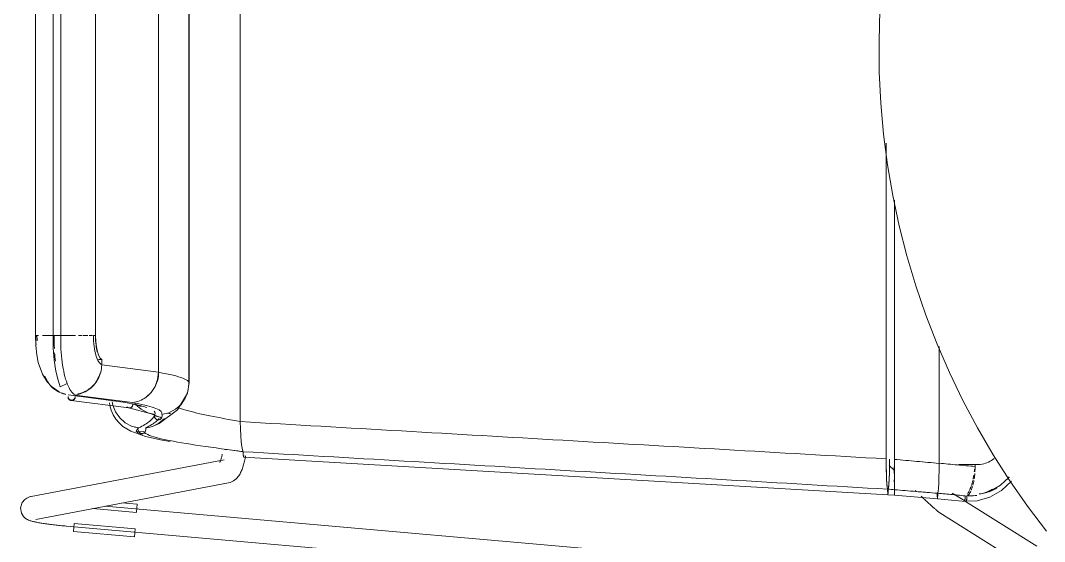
# Model space of a CAD drawing. Header units: millimetres. Extents: x 155927 to 326028, y -36033 to 97293.
# Drawn here: x 227216 to 227744, y 15416 to 15685 of the extents above; entities that cross this region are included whole.
import ezdxf

# ---------------------------------------------------------------- set-up
doc = ezdxf.new("R2010")
doc.units = ezdxf.units.MM
doc.header["$MEASUREMENT"] = 0
doc.layers.add('I-FURN', color=8, linetype='CONTINUOUS', lineweight=9)

msp = doc.modelspace()

# ---------------------------------------------------------------- linework, layer by layer
at = {"layer": 'I-FURN'}
for p, q in [((227329.23, 15861.7), (227329.23, 15478.3)), ((227329.23, 15478.3), (227329.23, 15861.7)), ((227302.72, 15842.39), (227302.72, 15497.61)), ((227302.72, 15497.61), (227302.72, 15842.39)), ((227287.13, 15836.36), (227287.13, 15503.64)), ((227287.13, 15503.64), (227287.13, 15836.36)), ((227223.76, 15817.43), (227223.76, 15522.57)), ((227232.8, 15817.43), (227232.8, 15522.57)), ((227236.76, 15522.57), (227236.76, 15817.43)), ((227254.6, 15817.43), (227254.6, 15522.57)), ((227254.66, 15522.57), (227254.66, 15817.43)), ((227302.88, 15498.14), (227302.88, 15802.94)), ((227658.78, 15690.31), (227658.29, 15674.32)), ((227658.29, 15674.32), (227658.43, 15658.32)), ((227658.43, 15658.32), (227659.22, 15642.34)), ((227659.22, 15642.34), (227660.65, 15626.4)), ((227660.65, 15626.4), (227662.71, 15610.54)), ((227661.96, 15621.64), (227661.96, 15459.05)), ((227661.96, 15459.05), (227661.96, 15621.64)), ((227662.71, 15610.54), (227665.4, 15594.77)), ((227665.4, 15594.77), (227668.72, 15579.12)), ((227666.28, 15592.42), (227666.28, 15458.78)), ((227666.28, 15458.78), (227666.28, 15592.42)), ((227668.72, 15579.12), (227672.67, 15563.61)), ((227672.67, 15563.61), (227677.23, 15548.28)), ((227677.23, 15548.28), (227682.4, 15533.14)), ((227682.4, 15533.14), (227688.18, 15518.22)), ((227223.76, 15522.57), (227223.93, 15522.57)), ((227223.76, 15522.57), (227223.87, 15517.54)), ((227225.25, 15522.57), (227223.78, 15522.57)), ((227229.86, 15522.57), (227227.28, 15522.57)), ((227230.01, 15522.57), (227233.04, 15522.57)), ((227233.04, 15522.57), (227230.03, 15522.57)), ((227236.65, 15522.57), (227232.8, 15522.57)), ((227232.8, 15522.57), (227232.89, 15516.03)), ((227232.8, 15522.57), (227232.87, 15522.57)), ((227232.87, 15522.57), (227233.06, 15522.57)), ((227233.06, 15522.57), (227233.37, 15522.57)), ((227233.37, 15522.57), (227233.76, 15522.57)), ((227233.76, 15522.57), (227234.21, 15522.57)), ((227234.21, 15522.57), (227234.7, 15522.57)), ((227234.7, 15522.57), (227235.2, 15522.57)), ((227235.2, 15522.57), (227235.67, 15522.57)), ((227235.67, 15522.57), (227236.09, 15522.57)), ((227236.09, 15522.57), (227236.42, 15522.57)), ((227236.42, 15522.57), (227236.65, 15522.57)), ((227236.73, 15522.57), (227240.54, 15522.57)), ((227240.54, 15522.57), (227236.73, 15522.57)), ((227244.29, 15522.57), (227240.74, 15522.57)), ((227247.76, 15522.57), (227245.92, 15522.57)), ((227250.75, 15522.57), (227248.28, 15522.57)), ((227253.07, 15522.57), (227251.33, 15522.57)), ((227254.77, 15519.54), (227254.66, 15522.57)), ((227223.87, 15517.54), (227224.38, 15512.72)), ((227232.89, 15516.03), (227233.38, 15509.91)), ((227255.09, 15516.69), (227254.77, 15519.54)), ((227255.6, 15514.19), (227255.09, 15516.69)), ((227688.18, 15518.22), (227694.54, 15503.54)), ((227689.24, 15456.84), (227689.24, 15516.96)), ((227689.24, 15516.96), (227689.24, 15456.84)), ((227224.38, 15512.72), (227225.17, 15508.69)), ((227256.27, 15512.21), (227255.6, 15514.19)), ((227257.06, 15510.86), (227256.27, 15512.21)), ((227257.92, 15510.22), (227257.06, 15510.86)), ((227225.17, 15508.69), (227227.29, 15502.64)), ((227233.38, 15509.91), (227234.22, 15504.29)), ((227256.25, 15510.22), (227257.92, 15510.22)), ((227257.85, 15507.5), (227257.92, 15510.22)), ((227287.13, 15503.64), (227257.85, 15507.5)), ((227227.29, 15502.64), (227229.69, 15498.76)), ((227234.22, 15504.29), (227235.32, 15499.6)), ((227286.65, 15499.87), (227287.13, 15503.64)), ((227694.54, 15503.54), (227701.49, 15489.13)), ((227229.69, 15498.76), (227231.98, 15496.28)), ((227231.98, 15496.28), (227235.88, 15493.6)), ((227235.32, 15499.6), (227236.48, 15496.14)), ((227236.48, 15496.14), (227240.02, 15497.9)), ((227283.25, 15493.21), (227285.33, 15496.33)), ((227285.33, 15496.33), (227286.65, 15499.87)), ((227302.88, 15498.15), (227302.08, 15493.11)), ((227302.72, 15497.61), (227302.25, 15493.82)), ((227302.25, 15493.82), (227302.72, 15497.61)), ((227235.88, 15493.6), (227236.07, 15493.5)), ((227240.51, 15491.96), (227270.2, 15488.12)), ((227244.04, 15491.51), (227246.48, 15491.19)), ((227244.05, 15491.94), (227273.75, 15488.1)), ((227280.51, 15490.73), (227283.25, 15493.21)), ((227302.01, 15492.96), (227296.9, 15484.3)), ((227300.88, 15490.25), (227298.71, 15487.11)), ((227298.72, 15487.11), (227300.89, 15490.25)), ((227302.08, 15493.11), (227300.71, 15489.93)), ((227302.25, 15493.82), (227300.88, 15490.25)), ((227300.89, 15490.25), (227302.25, 15493.82)), ((227242.07, 15489.12), (227271.84, 15485.27)), ((227261.84, 15488), (227261.99, 15486.58)), ((227261.99, 15486.58), (227262.65, 15484.07)), ((227263.51, 15486.72), (227263.14, 15488.47)), ((227263.14, 15488.46), (227263.51, 15486.72)), ((227263.51, 15486.72), (227264.91, 15483.21)), ((227275.71, 15486.87), (227269.42, 15488.24)), ((227270.78, 15485.8), (227271.17, 15485.51)), ((227271.17, 15485.51), (227271.61, 15485.32)), ((227271.61, 15485.32), (227272.08, 15485.25)), ((227271.76, 15485.28), (227283.38, 15482.31)), ((227272.08, 15485.25), (227272.54, 15485.32)), ((227272.54, 15485.32), (227272.99, 15485.51)), ((227272.99, 15485.51), (227273.37, 15485.8)), ((227273.37, 15485.8), (227273.67, 15486.19)), ((227273.67, 15486.19), (227273.86, 15486.64)), ((227273.75, 15488.1), (227274.86, 15488.27)), ((227273.86, 15486.64), (227273.94, 15487.13)), ((227273.94, 15487.13), (227273.9, 15487.63)), ((227274.78, 15487.65), (227275.24, 15487.11)), ((227275.24, 15487.11), (227278.12, 15484.6)), ((227278.15, 15486.11), (227275.71, 15486.87)), ((227278.12, 15484.6), (227281.51, 15482.85)), ((227296.9, 15484.3), (227287.36, 15477.32)), ((227295.84, 15484.61), (227292.45, 15482.85)), ((227292.45, 15482.85), (227295.84, 15484.6)), ((227298.71, 15487.11), (227295.84, 15484.61)), ((227295.84, 15484.6), (227298.72, 15487.11)), ((227701.49, 15489.13), (227709.01, 15475.01)), ((227262.65, 15484.07), (227263.68, 15481.71)), ((227263.68, 15481.71), (227265.06, 15479.51)), ((227264.91, 15483.21), (227267.08, 15480.12)), ((227265.06, 15479.51), (227266.74, 15477.53)), ((227267.08, 15480.12), (227269.91, 15477.64)), ((227281.51, 15482.85), (227285.23, 15481.96)), ((227283.38, 15482.31), (227288.7, 15480.14)), ((227284.94, 15481.28), (227288.83, 15480.44)), ((227285.03, 15480.99), (227285.07, 15481.49)), ((227285.06, 15481.49), (227285.03, 15480.99)), ((227285.11, 15480.5), (227285.03, 15480.99)), ((227285.03, 15480.99), (227285.11, 15480.5)), ((227285.23, 15481.96), (227285.06, 15481.49)), ((227285.07, 15481.49), (227285.23, 15481.96)), ((227285.31, 15480.05), (227285.11, 15480.5)), ((227285.11, 15480.5), (227285.31, 15480.05)), ((227285.63, 15479.67), (227285.31, 15480.05)), ((227285.31, 15480.05), (227285.63, 15479.66)), ((227286.03, 15479.37), (227285.63, 15479.67)), ((227285.63, 15479.66), (227286.03, 15479.37)), ((227286.49, 15479.18), (227286.03, 15479.37)), ((227286.03, 15479.37), (227286.49, 15479.18)), ((227286.98, 15479.12), (227286.49, 15479.18)), ((227286.49, 15479.18), (227286.98, 15479.11)), ((227287.47, 15479.18), (227286.98, 15479.12)), ((227286.98, 15479.11), (227287.47, 15479.18)), ((227290.12, 15479.77), (227287.28, 15477.38)), ((227287.28, 15477.37), (227290.12, 15479.77)), ((227287.93, 15479.37), (227287.47, 15479.18)), ((227287.47, 15479.18), (227287.93, 15479.37)), ((227288.33, 15479.67), (227287.93, 15479.37)), ((227287.93, 15479.37), (227288.33, 15479.66)), ((227288.65, 15480.05), (227288.33, 15479.67)), ((227288.33, 15479.66), (227288.65, 15480.05)), ((227288.85, 15480.5), (227288.65, 15480.05)), ((227288.65, 15480.05), (227288.85, 15480.5)), ((227288.73, 15481.96), (227292.45, 15482.85)), ((227288.73, 15481.96), (227288.89, 15481.49)), ((227288.9, 15481.49), (227288.73, 15481.96)), ((227288.93, 15480.99), (227288.85, 15480.5)), ((227288.85, 15480.5), (227288.93, 15480.99)), ((227288.89, 15481.49), (227288.93, 15480.99)), ((227288.93, 15480.99), (227288.9, 15481.49)), ((227266.74, 15477.53), (227268.7, 15475.79)), ((227268.7, 15475.79), (227272.82, 15473.29)), ((227269.91, 15477.64), (227273.23, 15475.9)), ((227273.23, 15475.9), (227276.86, 15475)), ((227276.86, 15475), (227274.81, 15475.4)), ((227275.93, 15474.09), (227275.61, 15472.92)), ((227276.73, 15473.54), (227276.65, 15474.03)), ((227276.65, 15474.03), (227276.72, 15473.53)), ((227276.69, 15474.53), (227276.86, 15475)), ((227276.86, 15475), (227276.69, 15474.53)), ((227283.96, 15475.74), (227280.34, 15474.95)), ((227280.34, 15474.95), (227283.96, 15475.73)), ((227280.34, 15474.95), (227280.49, 15474.47)), ((227280.5, 15474.47), (227280.34, 15474.95)), ((227280.52, 15473.97), (227280.43, 15473.48)), ((227280.43, 15473.48), (227280.53, 15473.97)), ((227280.49, 15474.47), (227280.52, 15473.97)), ((227280.53, 15473.97), (227280.5, 15474.47)), ((227287.28, 15477.38), (227283.96, 15475.74)), ((227283.96, 15475.73), (227287.28, 15477.37)), ((227287.36, 15477.32), (227285.61, 15476.43)), ((227329.23, 15478.3), (227329.28, 15474.53)), ((227329.28, 15474.53), (227329.23, 15478.22)), ((227329.28, 15474.53), (227329.44, 15471)), ((227329.44, 15470.99), (227329.29, 15474.47)), ((227709.01, 15475.01), (227717.09, 15461.2)), ((227272.82, 15473.29), (227280.44, 15470.62)), ((227275.61, 15472.92), (227279.46, 15473.12)), ((227276.72, 15473.53), (227276.92, 15473.08)), ((227276.92, 15473.08), (227276.73, 15473.54)), ((227277.23, 15472.69), (227276.92, 15473.08)), ((227276.92, 15473.08), (227277.23, 15472.69)), ((227277.62, 15472.39), (227277.23, 15472.69)), ((227277.23, 15472.69), (227277.62, 15472.39)), ((227278.08, 15472.2), (227277.62, 15472.39)), ((227277.62, 15472.39), (227278.08, 15472.19)), ((227278.56, 15472.12), (227278.08, 15472.2)), ((227278.08, 15472.19), (227278.56, 15472.12)), ((227279.05, 15472.18), (227278.56, 15472.12)), ((227278.56, 15472.12), (227279.05, 15472.18)), ((227279.51, 15472.37), (227279.05, 15472.18)), ((227279.05, 15472.18), (227279.51, 15472.36)), ((227279.91, 15472.65), (227279.51, 15472.37)), ((227279.51, 15472.36), (227279.91, 15472.65)), ((227280.23, 15473.03), (227279.91, 15472.65)), ((227279.91, 15472.65), (227280.23, 15473.03)), ((227280.43, 15473.48), (227280.23, 15473.03)), ((227280.23, 15473.03), (227280.43, 15473.48)), ((227280.44, 15470.62), (227288.96, 15468.73)), ((227288.96, 15468.73), (227293.03, 15467.99)), ((227329.44, 15471), (227329.68, 15467.89)), ((227329.68, 15467.89), (227329.44, 15470.95)), ((227329.68, 15467.89), (227329.99, 15465.4)), ((227329.99, 15465.4), (227329.68, 15467.86)), ((227329.99, 15465.4), (227330.35, 15463.65)), ((227330.36, 15463.65), (227329.99, 15465.39)), ((227330.35, 15463.65), (227330.75, 15462.75)), ((227330.75, 15462.75), (227330.36, 15463.65)), ((227320.86, 15458.48), (227221.57, 15439.67)), ((227318.9, 15457.79), (227319, 15458.03)), ((227319, 15458.03), (227319.1, 15458.29)), ((227319.1, 15458.29), (227319.2, 15458.6)), ((227319.2, 15458.6), (227319.31, 15458.93)), ((227319.31, 15458.93), (227319.42, 15459.3)), ((227319.42, 15459.3), (227319.53, 15459.69)), ((227319.53, 15459.69), (227319.63, 15460.11)), ((227319.63, 15460.11), (227319.74, 15460.56)), ((227319.74, 15460.56), (227319.84, 15461.03)), ((227319.84, 15461.03), (227319.93, 15461.52)), ((227330.74, 15462.28), (227330.73, 15461.78)), ((227330.73, 15461.78), (227330.74, 15462.28)), ((227330.73, 15461.78), (227330.74, 15461.29)), ((227330.74, 15461.29), (227330.73, 15461.78)), ((227330.75, 15462.75), (227330.74, 15462.28)), ((227330.74, 15462.28), (227330.75, 15462.75)), ((227330.74, 15461.29), (227330.76, 15460.83)), ((227330.76, 15460.83), (227330.74, 15461.29)), ((227330.76, 15460.83), (227330.8, 15460.45)), ((227330.8, 15460.44), (227330.76, 15460.83)), ((227330.8, 15460.45), (227330.84, 15460.15)), ((227330.84, 15460.15), (227330.8, 15460.44)), ((227330.94, 15459.89), (227331, 15459.95)), ((227331, 15459.94), (227330.94, 15459.88)), ((227662.85, 15440.6), (227330.94, 15459.88)), ((227331.05, 15460.13), (227331.09, 15460.42)), ((227331.09, 15460.42), (227331.05, 15460.13)), ((227331.09, 15460.42), (227331.13, 15460.8)), ((227331.13, 15460.8), (227331.09, 15460.42)), ((227331.3, 15457.29), (227331.45, 15457.95)), ((227331.45, 15457.95), (227331.59, 15458.61)), ((227331.59, 15458.61), (227331.73, 15459.29)), ((227331.73, 15459.29), (227331.85, 15459.99)), ((227331.85, 15459.99), (227331.97, 15460.69)), ((227661.96, 15459.05), (227661.99, 15455.26)), ((227663.72, 15455.26), (227663.75, 15458.94)), ((227666.28, 15458.78), (227666.27, 15455)), ((227666.27, 15455), (227666.28, 15458.78)), ((227717.09, 15461.2), (227725.71, 15447.72)), ((227318.63, 15457.26), (227318.65, 15457.29)), ((227318.65, 15457.29), (227318.69, 15457.36)), ((227318.69, 15457.36), (227318.74, 15457.45)), ((227318.74, 15457.45), (227318.81, 15457.6)), ((227318.81, 15457.6), (227318.9, 15457.79)), ((227329.67, 15452.49), (227329.92, 15453.05)), ((227329.92, 15453.05), (227330.16, 15453.62)), ((227330.16, 15453.62), (227330.38, 15454.2)), ((227330.38, 15454.2), (227330.58, 15454.8)), ((227330.58, 15454.8), (227330.78, 15455.4)), ((227330.78, 15455.4), (227330.96, 15456.02)), ((227330.96, 15456.02), (227331.13, 15456.65)), ((227331.13, 15456.65), (227331.3, 15457.29)), ((227661.99, 15455.26), (227662.06, 15451.7)), ((227663.6, 15455.56), (227666.27, 15452.99)), ((227663.64, 15451.71), (227663.72, 15455.26)), ((227666.16, 15451.44), (227666.15, 15454.99)), ((227666.15, 15454.99), (227666.16, 15451.43)), ((227666.27, 15455), (227666.27, 15451.43)), ((227666.27, 15451.43), (227666.27, 15455)), ((227689.21, 15452.99), (227689.14, 15449.54)), ((227689.14, 15449.55), (227689.22, 15452.98)), ((227689.22, 15453.08), (227689.24, 15456.84)), ((227689.24, 15456.72), (227689.22, 15453.08)), ((227699.28, 15456.13), (227709.04, 15456.13)), ((227707.79, 15456.19), (227707.79, 15455.14)), ((227324.98, 15447.31), (227325.77, 15447.75)), ((227325.77, 15447.75), (227326.46, 15448.23)), ((227326.46, 15448.23), (227327.05, 15448.74)), ((227327.05, 15448.74), (227327.57, 15449.27)), ((227327.57, 15449.27), (227328.03, 15449.79)), ((227328.03, 15449.79), (227328.43, 15450.33)), ((227328.43, 15450.33), (227328.79, 15450.86)), ((227328.79, 15450.86), (227329.11, 15451.4)), ((227329.11, 15451.4), (227329.4, 15451.94)), ((227329.4, 15451.94), (227329.67, 15452.49)), ((227662.06, 15451.7), (227662.19, 15448.57)), ((227662.19, 15448.57), (227662.35, 15446.07)), ((227663.35, 15446.09), (227663.52, 15448.59)), ((227663.52, 15448.59), (227663.64, 15451.71)), ((227666.18, 15445.82), (227666.16, 15448.31)), ((227666.16, 15448.31), (227666.18, 15445.81)), ((227666.26, 15448.29), (227666.25, 15445.8)), ((227666.25, 15445.79), (227666.26, 15448.29)), ((227666.27, 15451.43), (227666.26, 15448.3)), ((227666.26, 15448.29), (227666.27, 15451.43)), ((227689.03, 15446.45), (227689.14, 15449.55)), ((227689.14, 15449.48), (227689.03, 15446.44)), ((227720.87, 15445.43), (227725.34, 15449.69)), ((227721.45, 15442.74), (227726.6, 15447.49)), ((227725.71, 15447.72), (227734.86, 15434.6)), ((227223.81, 15427.88), (227323.1, 15446.69)), ((227323.1, 15446.69), (227324.08, 15446.95)), ((227324.08, 15446.95), (227324.98, 15447.31)), ((227662.35, 15446.07), (227662.54, 15444.32)), ((227662.54, 15444.32), (227662.75, 15443.43)), ((227662.75, 15443.43), (227662.74, 15442.96)), ((227662.74, 15442.96), (227662.74, 15442.46)), ((227662.74, 15442.46), (227662.75, 15441.97)), ((227662.95, 15443.44), (227663.16, 15444.34)), ((227662.96, 15442.97), (227662.95, 15443.44)), ((227662.96, 15442.47), (227662.96, 15442.97)), ((227662.96, 15441.98), (227662.96, 15442.47)), ((227663.16, 15444.34), (227663.35, 15446.09)), ((227666.19, 15444.06), (227666.18, 15445.82)), ((227666.18, 15445.81), (227666.19, 15444.06)), ((227666.2, 15442.7), (227666.2, 15443.17)), ((227666.2, 15443.16), (227666.2, 15442.69)), ((227666.2, 15442.2), (227666.2, 15442.7)), ((227666.2, 15442.69), (227666.2, 15442.2)), ((227666.2, 15441.71), (227666.2, 15442.2)), ((227666.2, 15442.2), (227666.2, 15441.71)), ((227666.23, 15444.05), (227666.22, 15443.16)), ((227666.22, 15443.16), (227666.23, 15444.04)), ((227666.22, 15443.16), (227666.22, 15442.69)), ((227666.22, 15442.69), (227666.22, 15443.16)), ((227666.22, 15442.69), (227666.22, 15442.19)), ((227666.22, 15442.19), (227666.22, 15442.69)), ((227666.22, 15442.19), (227666.22, 15441.7)), ((227666.22, 15441.7), (227666.22, 15442.19)), ((227666.25, 15445.79), (227666.23, 15444.05)), ((227666.23, 15444.04), (227666.25, 15445.79)), ((227677.46, 15442.22), (227676.95, 15442.71)), ((227688.7, 15442.23), (227688.5, 15441.35)), ((227688.51, 15441.34), (227688.7, 15442.23)), ((227688.7, 15442.23), (227688.88, 15443.97)), ((227688.88, 15443.95), (227688.7, 15442.23)), ((227688.88, 15443.97), (227689.03, 15446.45)), ((227689.03, 15446.41), (227688.88, 15443.97)), ((227715.04, 15442.06), (227720.87, 15445.43)), ((227715.44, 15439.35), (227721.45, 15442.74)), ((227216.81, 15436.53), (227218.14, 15438.11)), ((227218.14, 15438.11), (227219.22, 15438.85)), ((227219.22, 15438.85), (227220.02, 15439.23)), ((227220.02, 15439.23), (227220.64, 15439.44)), ((227220.64, 15439.44), (227221.16, 15439.58)), ((227221.16, 15439.58), (227221.57, 15439.67)), ((227662.75, 15441.97), (227662.76, 15441.52)), ((227662.76, 15441.52), (227662.78, 15441.14)), ((227662.78, 15441.14), (227662.8, 15440.85)), ((227662.8, 15440.85), (227662.83, 15440.66)), ((227662.83, 15440.66), (227662.85, 15440.6)), ((227662.85, 15440.6), (227662.88, 15440.66)), ((227662.85, 15440.59), (227666.21, 15440.32)), ((227662.88, 15440.66), (227662.91, 15440.85)), ((227662.91, 15440.85), (227662.93, 15441.15)), ((227662.93, 15441.15), (227662.95, 15441.53)), ((227662.95, 15441.53), (227662.96, 15441.98)), ((227666.2, 15441.26), (227666.2, 15441.71)), ((227666.2, 15441.71), (227666.2, 15441.25)), ((227666.2, 15441.25), (227666.21, 15440.87)), ((227666.21, 15440.87), (227666.2, 15441.26)), ((227666.21, 15440.58), (227666.21, 15440.87)), ((227666.21, 15440.87), (227666.21, 15440.58)), ((227666.22, 15440.58), (227666.21, 15440.39)), ((227666.21, 15440.39), (227666.21, 15440.58)), ((227666.21, 15440.58), (227666.21, 15440.39)), ((227666.21, 15440.38), (227666.22, 15440.57)), ((227666.21, 15440.39), (227666.21, 15440.32)), ((227666.21, 15440.32), (227666.21, 15440.39)), ((227666.21, 15440.39), (227666.21, 15440.32)), ((227666.21, 15440.32), (227666.21, 15440.38)), ((227688.41, 15438.5), (227666.21, 15440.32)), ((227666.22, 15441.7), (227666.22, 15441.25)), ((227666.22, 15441.25), (227666.22, 15441.7)), ((227666.22, 15441.25), (227666.22, 15440.87)), ((227666.22, 15440.87), (227666.22, 15441.25)), ((227666.22, 15440.87), (227666.22, 15440.58)), ((227666.22, 15440.57), (227666.22, 15440.87)), ((227680.42, 15439.41), (227679.94, 15439.87)), ((227680.9, 15438.96), (227680.42, 15439.41)), ((227681.37, 15438.52), (227680.9, 15438.96)), ((227681.83, 15438.09), (227681.37, 15438.52)), ((227682.29, 15437.67), (227681.83, 15438.09)), ((227682.73, 15437.25), (227682.29, 15437.67)), ((227683.17, 15436.85), (227682.73, 15437.25)), ((227683.59, 15436.46), (227683.17, 15436.85)), ((227688.32, 15441.33), (227688.31, 15440.86)), ((227688.31, 15440.86), (227688.32, 15441.33)), ((227688.31, 15440.86), (227688.31, 15440.36)), ((227688.31, 15440.36), (227688.31, 15440.86)), ((227688.31, 15440.36), (227688.31, 15439.87)), ((227688.31, 15439.87), (227688.31, 15440.36)), ((227688.31, 15439.87), (227688.32, 15439.42)), ((227688.32, 15439.42), (227688.31, 15439.87)), ((227688.34, 15439.04), (227688.36, 15438.74)), ((227688.36, 15438.75), (227688.34, 15439.04)), ((227688.39, 15438.56), (227688.36, 15438.75)), ((227688.36, 15438.74), (227688.39, 15438.56)), ((227688.39, 15438.56), (227688.41, 15438.49)), ((227688.41, 15438.5), (227688.39, 15438.56)), ((227688.44, 15438.56), (227688.41, 15438.5)), ((227688.41, 15438.49), (227688.44, 15438.56)), ((227702.9, 15437.07), (227688.41, 15438.49)), ((227688.44, 15438.56), (227688.46, 15438.75)), ((227688.46, 15438.75), (227688.48, 15439.05)), ((227688.48, 15439.05), (227688.46, 15438.75)), ((227688.48, 15439.05), (227688.5, 15439.43)), ((227688.5, 15439.43), (227688.48, 15439.05)), ((227688.5, 15441.35), (227688.51, 15440.88)), ((227688.51, 15439.89), (227688.5, 15439.43)), ((227688.5, 15439.43), (227688.51, 15439.88)), ((227688.51, 15440.87), (227688.51, 15441.34)), ((227688.51, 15440.88), (227688.52, 15440.38)), ((227688.52, 15440.37), (227688.51, 15440.87)), ((227688.52, 15440.38), (227688.51, 15439.89)), ((227688.51, 15439.88), (227688.52, 15440.37)), ((227702.5, 15437.37), (227696.05, 15441.41)), ((227702.01, 15437.19), (227708.92, 15437.48)), ((227739.64, 15414.11), (227702.87, 15437.14)), ((227708.92, 15437.48), (227715.44, 15439.35)), ((227216.81, 15436.53), (227215.98, 15433.78)), ((227215.98, 15433.78), (227216.46, 15431.02)), ((227253.31, 15433.48), (227275.79, 15431.5)), ((227684.03, 15397.4), (227259.68, 15434.68)), ((227276.16, 15435.73), (227268.26, 15436.43)), ((227275.98, 15433.69), (227275.8, 15431.63)), ((227276.16, 15435.73), (227275.98, 15433.69)), ((227684.01, 15436.08), (227683.59, 15436.46)), ((227684.41, 15435.71), (227684.01, 15436.08)), ((227684.8, 15435.35), (227684.41, 15435.71)), ((227685.18, 15435.01), (227684.8, 15435.35)), ((227685.54, 15434.68), (227685.18, 15435.01)), ((227685.89, 15434.37), (227685.54, 15434.68)), ((227686.23, 15434.06), (227685.89, 15434.37)), ((227686.55, 15433.78), (227686.23, 15434.06)), ((227686.86, 15433.5), (227686.55, 15433.78)), ((227687.15, 15433.25), (227686.86, 15433.5)), ((227687.43, 15433), (227687.15, 15433.25)), ((227687.7, 15432.77), (227687.43, 15433)), ((227687.95, 15432.56), (227687.7, 15432.77)), ((227688.19, 15432.36), (227687.95, 15432.56)), ((227688.42, 15432.17), (227688.19, 15432.36)), ((227688.65, 15431.99), (227688.42, 15432.17)), ((227688.87, 15431.81), (227688.65, 15431.99)), ((227689.1, 15431.64), (227688.87, 15431.81)), ((227689.35, 15431.46), (227689.1, 15431.64)), ((227734.86, 15434.6), (227744.54, 15421.86)), ((227216.46, 15431.02), (227217.5, 15429.37)), ((227217.5, 15429.37), (227218.41, 15428.51)), ((227218.41, 15428.51), (227219.11, 15428.03)), ((227219.11, 15428.03), (227219.68, 15427.73)), ((227219.68, 15427.73), (227220.15, 15427.51)), ((227220.15, 15427.51), (227220.58, 15427.34)), ((227220.58, 15427.34), (227220.98, 15427.2)), ((227220.98, 15427.2), (227221.38, 15427.08)), ((227221.38, 15427.08), (227221.77, 15426.96)), ((227221.77, 15426.96), (227222.18, 15426.85)), ((227222.18, 15426.85), (227222.59, 15426.75)), ((227222.59, 15426.75), (227223.02, 15426.65)), ((227223.02, 15426.65), (227223.46, 15426.55)), ((227223.46, 15426.55), (227223.92, 15426.45)), ((227223.92, 15426.45), (227224.4, 15426.36)), ((227224.4, 15426.36), (227224.89, 15426.26)), ((227224.89, 15426.26), (227225.41, 15426.17)), ((227689.68, 15431.24), (227689.35, 15431.46)), ((227689.68, 15431.24), (227733.26, 15403.94)), ((227225.41, 15426.17), (227225.94, 15426.08)), ((227225.94, 15426.08), (227226.49, 15425.98)), ((227226.49, 15425.98), (227227.06, 15425.89)), ((227227.06, 15425.89), (227227.65, 15425.8)), ((227227.65, 15425.8), (227228.25, 15425.71)), ((227228.25, 15425.71), (227228.87, 15425.62)), ((227228.87, 15425.62), (227229.5, 15425.53)), ((227229.5, 15425.53), (227230.15, 15425.44)), ((227230.15, 15425.44), (227230.81, 15425.35)), ((227230.81, 15425.35), (227231.49, 15425.26)), ((227231.49, 15425.26), (227232.18, 15425.18)), ((227232.18, 15425.18), (227232.88, 15425.09)), ((227232.88, 15425.09), (227233.59, 15425.01)), ((227233.59, 15425.01), (227234.3, 15424.93)), ((227234.3, 15424.93), (227235.03, 15424.85)), ((227235.03, 15424.85), (227235.76, 15424.77)), ((227235.76, 15424.77), (227236.5, 15424.7)), ((227236.5, 15424.7), (227237.25, 15424.62)), ((227237.25, 15424.62), (227237.99, 15424.55)), ((227237.99, 15424.55), (227238.75, 15424.48)), ((227238.75, 15424.48), (227239.5, 15424.41)), ((227239.5, 15424.41), (227239.66, 15424.4)), ((227239.66, 15424.4), (227682.98, 15385.45)), ((227243.26, 15421.58), (227243.44, 15423.63)), ((227274.67, 15418.82), (227243.26, 15421.58)), ((227243.44, 15423.63), (227243.62, 15425.69)), ((227275.04, 15423.06), (227243.63, 15425.82)), ((227275.03, 15422.93), (227274.85, 15420.87)), ((227274.85, 15420.87), (227274.67, 15418.82))]:
    msp.add_line(p, q, dxfattribs=at)
for centre, major_axis, ratio, start_param, end_param in [((227228.04, 15522.57), (0, -12.4), 0.287441, 4.712389, 4.932602), ((227239.51, 15522.57), (-15.75, 0), 0.000004, 2.669107, 2.851347), ((227272.06, 15503.77), (0, 15.78), 0.955139, 3.737469, 4.704147), ((227272.06, 15503.77), (0, 15.78), 0.955139, 3.495799, 3.737346), ((227272.07, 15487.22), (0, 1.96), 0.955139, 2.379629, 4.923331), ((227272.06, 15503.77), (0, 15.78), 0.955139, 3.254129, 3.495629)]:
    msp.add_ellipse(centre, major_axis=major_axis, ratio=ratio, start_param=start_param, end_param=end_param, dxfattribs=at)
for points in [[(227224.04, 15517.97), (227223.91, 15519.44), (227223.84, 15521), (227223.85, 15522.57)], [(227233.43, 15515.97), (227233.32, 15518.15), (227233.29, 15520.35), (227233.33, 15522.57)], [(227257.84, 15507.75), (227257.28, 15507.88), (227256.18, 15508.82), (227254.78, 15512.15), (227253.82, 15516.94), (227253.56, 15520.68), (227253.53, 15522.57)], [(227254.61, 15521.74), (227254.66, 15518.96), (227255.02, 15516.41), (227255.55, 15514.2)], [(227234.01, 15509.42), (227233.83, 15510.83), (227233.66, 15512.28), (227233.55, 15513.76)], [(227244.05, 15491.94), (227245.29, 15492.09), (227247.67, 15492.67), (227251.01, 15494.43), (227253.84, 15496.96), (227256.04, 15500.11), (227257.45, 15503.71), (227257.81, 15506.21), (227257.85, 15507.5)], [(227244.06, 15492.14), (227243.33, 15492.5), (227241.92, 15493.81), (227240.66, 15496.27), (227240.09, 15497.73)], [(227302.72, 15497.61), (227302.82, 15497.79), (227302.87, 15497.97), (227302.88, 15498.14)], [(227239.17, 15492.41), (227238.49, 15492.56), (227237.82, 15492.77), (227237.16, 15493.02)], [(227249.56, 15493.92), (227248.3, 15493.23), (227246.94, 15492.82), (227245.55, 15492.49)], [(227281.07, 15485.49), (227279.18, 15486.15), (227276.37, 15486.81), (227273.33, 15487.47)], [(227285.23, 15481.96), (227285.52, 15482.5), (227285.38, 15483.05), (227284.81, 15483.59)], [(227293.2, 15482.35), (227292.73, 15482.4), (227292.26, 15482.46), (227291.8, 15482.51)], [(227495.47, 15468.63), (227440.01, 15471.83), (227384.59, 15475.03), (227329.23, 15478.22)], [(227661.96, 15459.05), (227606.43, 15462.24), (227550.9, 15465.44), (227495.47, 15468.63)], [(227330.74, 15462.76), (227327.62, 15463.16), (227324.46, 15463.56), (227321.34, 15463.95)], [(227330.75, 15462.75), (227385.99, 15459.53), (227496.59, 15453.09), (227607.35, 15446.65), (227662.75, 15443.43)], [(227677.77, 15457.75), (227673.94, 15458.1), (227670.11, 15458.44), (227666.28, 15458.78)], [(227689.24, 15456.72), (227685.42, 15457.06), (227681.6, 15457.41), (227677.77, 15457.75)], [(227707.79, 15455.14), (227704.77, 15455.4), (227698.63, 15455.94), (227692.38, 15456.53), (227689.24, 15456.84)], [(227707.38, 15452.3), (227707.44, 15452.78), (227707.5, 15453.25), (227707.55, 15453.73)], [(227707.79, 15455.14), (227707.79, 15454.19), (227707.75, 15453.27), (227707.7, 15452.36)], [(227707.78, 15456.03), (227707.78, 15456.09), (227707.79, 15456.14), (227707.79, 15456.19)], [(227709.31, 15456.14), (227708.81, 15456.13), (227708.3, 15456.14), (227707.79, 15456.19)], [(227705.88, 15445.36), (227706.13, 15446.16), (227706.36, 15447.04), (227706.58, 15447.96)], [(227707.19, 15447.94), (227707.05, 15447.1), (227706.88, 15446.29), (227706.7, 15445.55)], [(227706.73, 15448.62), (227706.87, 15449.26), (227707.01, 15449.93), (227707.13, 15450.61)], [(227707.63, 15451.43), (227707.55, 15450.53), (227707.45, 15449.64), (227707.33, 15448.79)], [(227725.32, 15449.75), (227724.93, 15449.28), (227724.54, 15448.82), (227724.14, 15448.36)], [(227666.22, 15443.16), (227665.64, 15443.2), (227664.49, 15443.29), (227663.33, 15443.38), (227662.75, 15443.43)], [(227662.95, 15443.44), (227662.97, 15442.84), (227662.97, 15441.33), (227662.89, 15440.59), (227662.85, 15440.59)], [(227666.2, 15443.17), (227665.66, 15443.21), (227664.58, 15443.3), (227663.49, 15443.39), (227662.95, 15443.44)], [(227666.22, 15443.16), (227669.94, 15442.86), (227677.37, 15442.25), (227684.8, 15441.65), (227688.5, 15441.35)], [(227705.63, 15442.46), (227705.3, 15441.76), (227704.6, 15440.62), (227703.85, 15440.05), (227703.46, 15439.91)], [(227703.81, 15440.92), (227704.14, 15441.33), (227704.46, 15441.85), (227704.77, 15442.49)], [(227704.89, 15442.74), (227705.18, 15443.37), (227705.46, 15444.12), (227705.72, 15444.94)], [(227706.51, 15444.89), (227706.31, 15444.16), (227706.07, 15443.52), (227705.83, 15442.92)], [(227703.46, 15439.91), (227701.02, 15440.15), (227696.07, 15440.62), (227691.03, 15441.1), (227688.51, 15441.34)], [(227695.4, 15440.62), (227693.12, 15440.85), (227690.82, 15441.08), (227688.51, 15441.31)], [(227702.16, 15437.25), (227702.2, 15437.29), (227702.29, 15437.42), (227702.43, 15437.71), (227702.54, 15438.1), (227702.64, 15438.56), (227702.7, 15439.05), (227702.74, 15439.55), (227702.73, 15439.86), (227702.73, 15440.01)], [(227704.29, 15439.95), (227705.19, 15439.96), (227706.09, 15440.02), (227706.98, 15440.13)], [(227708.74, 15440.25), (227707.51, 15440.06), (227706.25, 15440.02), (227704.99, 15440.01)]]:
    msp.add_open_spline(points, degree=3, dxfattribs=at)
for points, knots in [([(227240.02, 15497.9), (227239.48, 15499.33), (227238.48, 15502.66), (227237.39, 15508.72), (227236.76, 15515.58), (227236.68, 15520.23), (227236.73, 15522.57)], [0.3397465, 0.3397465, 0.3397465, 0.3397465, 0.5, 0.6666667, 0.8333333, 0.9999948, 0.9999948, 0.9999948, 0.9999948]), ([(227228.6, 15501.71), (227228.79, 15501.19), (227229.35, 15499.84), (227230.09, 15498.59), (227230.62, 15497.86)], [0.260519, 0.260519, 0.260519, 0.260519, 0.3333333, 0.4544474, 0.4544474, 0.4544474, 0.4544474]), ([(227257.3, 15503.97), (227256.97, 15502.74), (227255.55, 15499.22), (227253.08, 15495.91), (227250.93, 15494.77)], [-0.8333333, -0.8333333, -0.8333333, -0.8333333, -0.6666667, -0.3333333, -0.3333333, -0.3333333, -0.3333333]), ([(227302.88, 15498.15), (227302.88, 15498.97), (227300.49, 15500.81), (227292.85, 15502.64), (227287.13, 15503.64)], [0.0892847, 0.0892847, 0.0892847, 0.0892847, 0.5, 1, 1, 1, 1]), ([(227231.25, 15497.07), (227232.04, 15496.12), (227233.86, 15494.45), (227236.67, 15492.85), (227238.59, 15492.39), (227239.32, 15492.23)], [0.5, 0.5, 0.5, 0.5, 0.6666667, 0.8333333, 0.9365189, 0.9365189, 0.9365189, 0.9365189]), ([(227240.47, 15491.09), (227240.46, 15490.94), (227240.48, 15490.72), (227240.55, 15490.43), (227240.64, 15490.16), (227240.83, 15489.85), (227241.12, 15489.53), (227241.47, 15489.29), (227241.82, 15489.16), (227242.13, 15489.11), (227242.41, 15489.1), (227242.67, 15489.14), (227242.92, 15489.21), (227243.18, 15489.33), (227243.49, 15489.52), (227243.81, 15489.84), (227244.05, 15490.24), (227244.16, 15490.59), (227244.21, 15490.85), (227244.23, 15491.01), (227244.23, 15491.09)], [0.1111111, 0.1111111, 0.1111111, 0.1111111, 0.1666667, 0.1944444, 0.2222222, 0.2777778, 0.3333333, 0.3888889, 0.4444444, 0.4791667, 0.5138889, 0.5486111, 0.5833333, 0.6180556, 0.6527778, 0.7222222, 0.7916667, 0.8263889, 0.8611111, 0.8888889, 0.8888889, 0.8888889, 0.8888889]), ([(227244.14, 15490.69), (227244.1, 15490.57), (227244, 15490.34), (227243.72, 15489.93), (227243.18, 15489.47), (227242.31, 15489.22), (227241.52, 15489.45), (227241.01, 15489.84), (227240.72, 15490.23), (227240.53, 15490.68), (227240.49, 15491.01), (227240.48, 15491.18)], [-0.8125, -0.8125, -0.8125, -0.8125, -0.765625, -0.71875, -0.625, -0.5, -0.375, -0.3125, -0.25, -0.1875, -0.125, -0.125, -0.125, -0.125]), ([(227288.73, 15481.96), (227289.28, 15482.98), (227287.4, 15484.93), (227279.97, 15486.89), (227275.21, 15487.82)], [0, 0, 0, 0, 0.5, 0.954669, 0.954669, 0.954669, 0.954669]), ([(227329.23, 15478.3), (227323.84, 15479.27), (227313.06, 15481.22), (227302.34, 15483.65), (227298.1, 15485.11), (227296.95, 15485.6)], [0, 0, 0, 0, 0.25, 0.5, 0.625, 0.625, 0.625, 0.625]), ([(227276.86, 15475), (227279.26, 15476.16), (227282.69, 15478.25), (227284.47, 15480.34), (227284.94, 15481.28)], [0, 0, 0, 0, 0.5, 0.9025383, 0.9025383, 0.9025383, 0.9025383]), ([(227280.34, 15474.95), (227282.75, 15476.12), (227285.41, 15477.74), (227287.08, 15479.37), (227287.47, 15479.83)], [0, 0, 0, 0, 0.5, 0.6963068, 0.6963068, 0.6963068, 0.6963068]), ([(227279.07, 15471.23), (227278.44, 15471.46), (227275.53, 15472.72), (227275.3, 15473.97), (227276.86, 15475)], [0.6929173, 0.6929173, 0.6929173, 0.6929173, 0.75, 1, 1, 1, 1]), ([(227330.75, 15462.75), (227323.2, 15463.77), (227307.99, 15465.8), (227289.55, 15468.85), (227281.26, 15471.29), (227279.66, 15472.71), (227279.46, 15473.12)], [0, 0, 0, 0, 0.25, 0.5, 0.75, 0.8499411, 0.8499411, 0.8499411, 0.8499411]), ([(227662.75, 15443.43), (227662.61, 15443.71), (227662.4, 15445.09), (227662.18, 15448.45), (227662.06, 15451.62), (227661.98, 15455.22), (227661.96, 15457.77), (227661.96, 15459.05)], [-1, -1, -1, -1, -0.666667, -0.5, -0.333333, -0.166667, 0, 0, 0, 0]), ([(227663.75, 15458.94), (227663.75, 15456.42), (227663.69, 15452.65), (227663.52, 15448.47), (227663.3, 15445.12), (227663.1, 15443.73), (227662.95, 15443.44)], [-0.996036, -0.996036, -0.996036, -0.996036, -0.6666667, -0.5, -0.3333333, 0, 0, 0, 0]), ([(227717.69, 15459.3), (227716.78, 15458.53), (227713.78, 15456.6), (227710.18, 15455.97), (227707.79, 15456.19)], [0.5, 0.5, 0.5, 0.5, 0.6666667, 1, 1, 1, 1]), ([(227662.85, 15440.59), (227662.83, 15440.59), (227662.81, 15440.73), (227662.78, 15441.12), (227662.76, 15441.51), (227662.75, 15441.96), (227662.74, 15442.46), (227662.74, 15442.96), (227662.75, 15443.28), (227662.75, 15443.43)], [-0.498493, -0.498493, -0.498493, -0.498493, -0.375, -0.3125, -0.25, -0.1875, -0.125, -0.0625, 0, 0, 0, 0]), ([(227666.2, 15443.16), (227669.9, 15442.86), (227675.23, 15442.42), (227680.56, 15441.97), (227682.21, 15441.84)], [0, 0, 0, 0, 0.5, 0.7233886, 0.7233886, 0.7233886, 0.7233886]), ([(227718.92, 15444.11), (227718.03, 15443.54), (227715.21, 15441.88), (227712.1, 15441.27), (227709.96, 15440.98)], [0.591443, 0.591443, 0.591443, 0.591443, 0.6666667, 0.8236682, 0.8236682, 0.8236682, 0.8236682]), ([(227711.07, 15440.98), (227712.41, 15441.38), (227714.37, 15442.11), (227716.2, 15443.11), (227716.77, 15443.46)], [0.2297626, 0.2297626, 0.2297626, 0.2297626, 0.3333333, 0.3824546, 0.3824546, 0.3824546, 0.3824546]), ([(227703.46, 15439.91), (227703.48, 15439.76), (227703.51, 15439.48), (227703.53, 15439.05), (227703.52, 15438.68), (227703.49, 15438.39), (227703.46, 15438.12), (227703.41, 15437.87), (227703.35, 15437.64), (227703.28, 15437.45), (227703.18, 15437.25), (227703.1, 15437.15), (227703.05, 15437.12)], [0, 0, 0, 0, 0.0555556, 0.1111111, 0.1666667, 0.1944444, 0.2222222, 0.2777778, 0.3055556, 0.3333333, 0.3888889, 0.4444444, 0.4444444, 0.4444444, 0.4444444])]:
    msp.add_open_spline(points, degree=3, knots=knots, dxfattribs=at)

doc.saveas('drawing.dxf')
